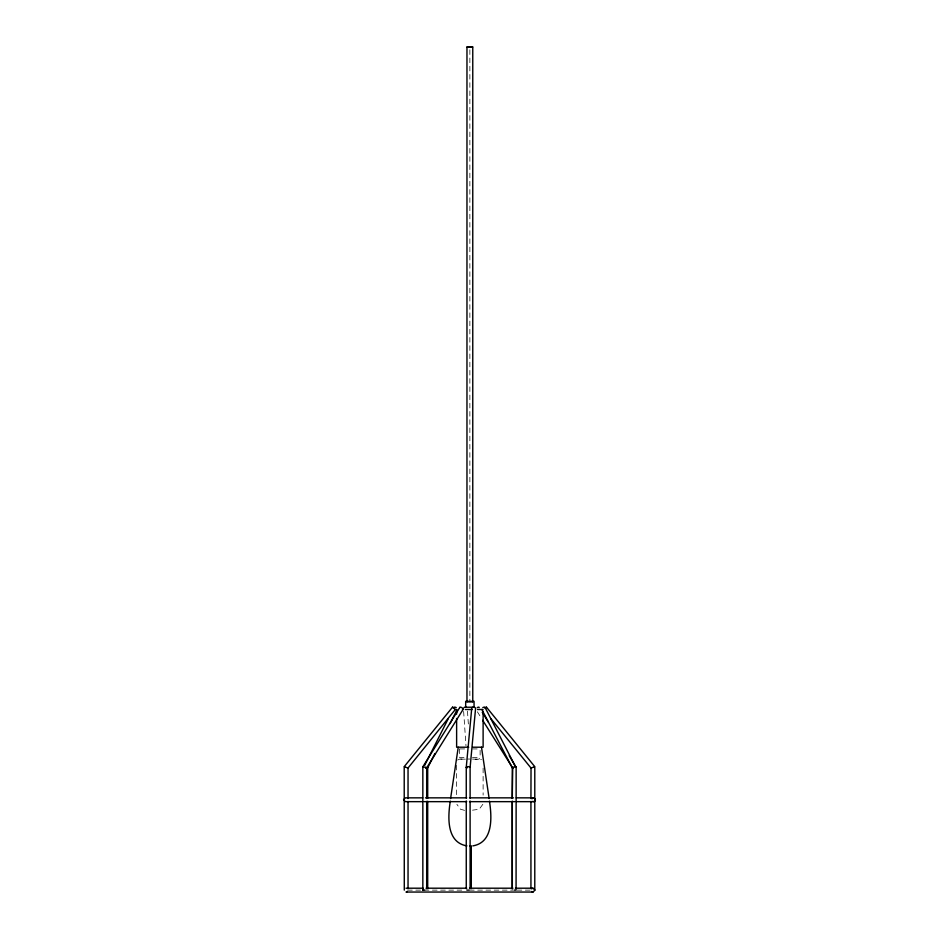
<?xml version="1.0" encoding="UTF-8"?>
<svg xmlns="http://www.w3.org/2000/svg" width="939" height="939" viewBox="0 0 939 939"><rect width="100%" height="100%" fill="white"/><g stroke="black" fill="none" stroke-linecap="round" stroke-linejoin="round"><path stroke-width="0.7" stroke-dasharray="4.7 3.52" d="M482.846 804.312L479.23 809.254L471.284 810.345M480.122 750.343L480.122 757.444L478.996 759.158L474.371 759.158M457.575 760.038L459.852 759.041L464.864 759.041M459.934 748.923L467.129 748.923M472.446 748.923L480.122 748.923M459.605 748.923L459.605 757.444L464.805 757.444M472.446 757.444L480.122 757.444M467.27 759.041L469.864 759.041M472.458 759.041L481.496 759.498M465.368 759.158L460.732 759.158L459.605 757.444M464.57 810.345L460.497 809.254L456.882 804.312M407.585 890.125L421.811 890.125M424.182 890.125L464.981 890.125M469.5 890.125L513.234 890.125M517.131 890.125L531.415 890.125M477.376 711.774L481.167 717.866M467.469 711.093L468.35 724.051M463.631 711.398L465.99 745.871M483.116 768.125L483.116 795.098M469.864 49.802L469.864 701.797M456.624 765.285L456.624 795.098"/><path stroke-width="1.41" d="M512.307 888.764L512.307 801.378M512.307 798.467L512.518 767.597M466.26 797.962L466.26 767.245L471.73 708.206M470.11 798.103L470.11 767.421L475.568 708.522A1.925 1.209 5.3 0 0 474.218 707.243A1.925 1.209 5.3 0 0 472.024 707.63M450.297 801.143C447.844 816.813 446.236 842.459 466.918 845.886M450.591 798.526L458.244 747.209M466.26 767.245L467.258 766.694A1.819 0.61 2.3 0 1 468.714 766.694L470.052 767.245M425.813 767.879L427.632 767.597M424.569 765.496L448.091 719.016M427.644 767.879L434.886 753.559M450.027 723.64L456.612 710.635M512.225 798.338L512.518 767.421M515.769 767.245L485.029 707.407M459.828 707.407L422.843 766.787L422.843 890.125M463.15 709.332L426.682 767.879L426.682 798.467M534.784 890.125L534.784 766.658L486.472 707.161L486.015 707.63M531.979 798.796C534.162 795.509 537.484 801.39 533.598 801.66L516.274 801.66M453.244 707.63L452.528 707.161L404.204 766.658L404.286 890.125M455.333 709.485L408.042 768.008L408.042 798.537M515.934 767.069L509.22 755.649M467.07 701.891L472.669 701.891M407.373 891.487L406 892.05L533 892.05L534.937 890.125L533 888.2L515.452 888.2M531.627 888.764L533 888.2M485.745 707.63L486.472 707.161M531.028 767.961L530.934 798.537M534.479 766.787L533.282 767.245M512.847 767.245L516.145 766.787L516.074 890.125L514.22 890.125M532.777 767.421L530.981 768.008L490.78 718.558M472.81 845.886C493.503 842.459 491.895 816.813 489.442 801.143M515.112 766.694L516.027 766.787M466.965 701.809L466.965 46.973L469.113 46.95L472.763 46.973L472.763 701.809M472.669 46.985L467.07 46.985M465.368 707.231L473.632 707.231M465.333 709.497L472.27 709.497M477.54 709.497L480.874 709.497M468.725 747.209L456.624 747.209L456.624 718.441M472.88 747.209L483.116 747.209L483.116 711.246M513.117 768.008L512.225 767.75M422.726 797.845L405.402 797.845L403.535 799.758L405.402 801.66L422.726 801.66M425.508 797.845L466.73 797.845M469.5 797.845L513.492 797.845M516.274 797.845L533.598 797.845M424.182 801.66L466.73 801.66M469.5 801.66L514.818 801.66M469.864 846.027L471.214 846.027M406 888.2L423.16 888.2M426.06 888.2L466.765 888.2M469.5 888.2L512.94 888.2M422.926 890.125L424.851 890.125M466.847 890.125L469.171 890.125M425.637 767.961L426.682 767.879L426.177 767.421M533 892.05L531.627 891.487M533.598 801.66L532.659 801.413M512.729 768.008L482.693 720.307M404.416 766.694L405.707 767.245M467.199 767.879L466.319 767.421M455.591 709.391L455.896 709.485A1.925 0.951 26.8 0 0 456.741 709.567M406.211 767.421L407.949 767.961M425.801 767.245L423.055 767.069M454.793 709.109L452.528 707.161M512.307 767.879L481.719 709.332M482.247 712.349L488.421 722.244M481.496 747.209L489.137 798.526M530.934 801.448L530.934 888.67M512.225 801.26L512.225 888.67M474.054 706.961L474.054 701.316L465.674 701.316L465.674 706.961M471.296 846.239L471.296 888.67M470.11 801.014L470.11 888.67M466.26 800.885L466.26 888.67M456.624 709.802L456.624 714.121M427.703 767.75L427.703 798.338M427.703 801.26L427.703 888.67M426.682 801.378L426.682 888.764M408.042 801.448L408.042 888.67M453.866 707.63A1.925 0.951 26.8 0 1 456.26 707.63M463.913 707.63A1.925 1.209 -3.9 0 1 466.202 707.243M477.223 707.63A1.925 0.786 -31.9 0 1 479.195 707.63M463.009 709.485A1.925 0.786 31.9 0 1 462.458 709.567M459.817 707.63A1.925 0.786 31.9 0 1 461.342 707.407A1.925 0.786 31.9 0 1 463.162 709.109M482.787 707.63A1.925 0.939 -27.6 0 1 484.677 707.196A1.925 0.939 -27.6 0 1 484.97 708.206M483.057 709.485A1.925 0.939 -27.6 0 1 481.93 709.485"/></g></svg>
